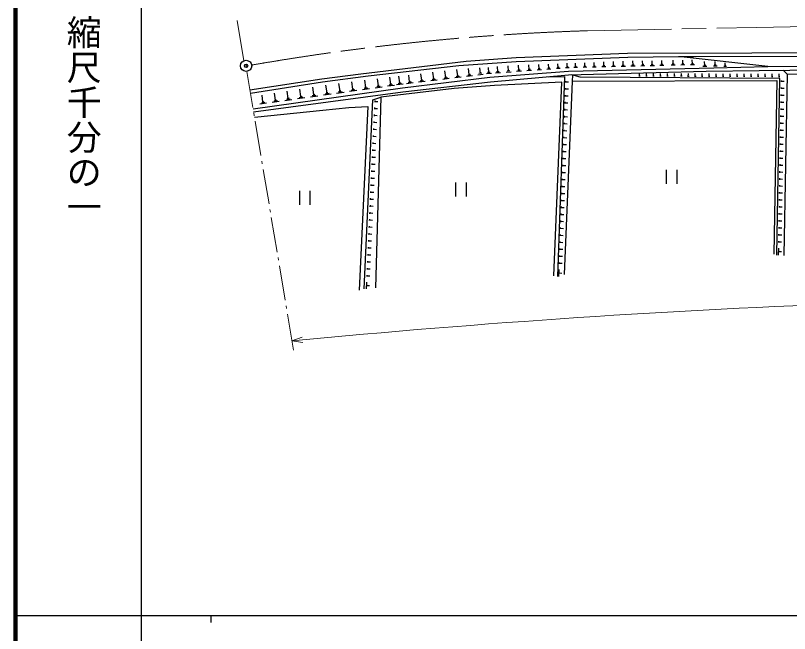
# Model space of a CAD drawing. Units: millimetres, scale not verified. Extents: x 40000 to 680000, y 20000 to 380000.
# Drawn here: x 40000 to 150855, y 202409 to 290915 of the extents above; entities that cross this region are included whole.
import ezdxf
from ezdxf.enums import TextEntityAlignment as Align

# ---------------------------------------------------------------- set-up
doc = ezdxf.new("R2010")
doc.units = ezdxf.units.MM
doc.header["$LTSCALE"] = 1000
doc.header["$PDMODE"] = 32
doc.header["$PDSIZE"] = 500
doc.linetypes.add('CHAIN', pattern=[18.5, 12, -1.5, 3.5, -1.5])
for name, color, linetype, lineweight in [('M-BGD', 7, 'Continuous', 25), ('M-BMK', 2, 'CHAIN', 13), ('M-BMK-HTXT', 7, 'Continuous', 13), ('M-BMK-SRVR', 3, 'Continuous', 25), ('M-STR-HTXT', 7, 'Continuous', 13), ('M-TTL', 2, 'Continuous', 140), ('M-TTL-BAND', 7, 'Continuous', 25)]:
    doc.layers.add(name, color=color, linetype=linetype, lineweight=lineweight)
doc.layers.add('M-OTRS', color=6, linetype='Continuous')
doc.styles.add('@ＭＳ ゴシック', font='')
doc.styles.get('@ＭＳ ゴシック').set_extended_font_data('@MS Gothic')

msp = doc.modelspace()

# ---------------------------------------------------------------- linework, layer by layer
at = {"layer": 'M-BGD'}
for p, q in [((137136, 285013), (134944, 284985)), ((147751, 283616), (135358, 284990)), ((113576, 283174), (113525, 283842)), ((115000, 283272), (114952, 283897)), ((116383, 283366), (116338, 283951)), ((117726, 283458), (117685, 284003)), ((119023, 283550), (119010, 284066)), ((120216, 283584), (120204, 284101)), ((121548, 283620), (121536, 284152)), ((122897, 283656), (122884, 284205)), ((124262, 283693), (124248, 284258)), ((125643, 283730), (125629, 284311)), ((127042, 283767), (127027, 284366)), ((128592, 283804), (128292, 283797)), ((128442, 283801), (128427, 284401)), ((129977, 283834), (129683, 283827)), ((129830, 283831), (129816, 284419)), ((131350, 283864), (131062, 283857)), ((131206, 283860), (131192, 284436)), ((132711, 283893), (132428, 283887)), ((132569, 283890), (132556, 284454)), ((134496, 283795), (133908, 283781)), ((134346, 283938), (134052, 283931)), ((134199, 283935), (134185, 284523)), ((135866, 283827), (135290, 283813)), ((135719, 283968), (135431, 283961)), ((135575, 283964), (135561, 284540)), ((137224, 283859), (136660, 283846)), ((137080, 283997), (136797, 283990)), ((136938, 283994), (136925, 284558)), ((138710, 283749), (138697, 284313)), ((140367, 283789), (140085, 283782)), ((140226, 283785), (140212, 284349)), ((141636, 283731), (141626, 284152)), ((99904, 281848), (99792, 282779)), ((101622, 282054), (101510, 282976)), ((103332, 282258), (103221, 283173)), ((104987, 282443), (104884, 283303)), ((106578, 282618), (106482, 283412)), ((107987, 282768), (107620, 282740)), ((107803, 282754), (107748, 283489)), ((109459, 282695), (108724, 282639)), ((109261, 282864), (108894, 282837)), ((109078, 282850), (109022, 283586)), ((110978, 282810), (110252, 282755)), ((110783, 282977), (110420, 282950)), ((110602, 282964), (110547, 283690)), ((112479, 282923), (111768, 282870)), ((112288, 283088), (111932, 283061)), ((112110, 283074), (112056, 283784)), ((113922, 283033), (113255, 282982)), ((113743, 283187), (113409, 283162)), ((115324, 283139), (114699, 283092)), ((115156, 283284), (114843, 283260)), ((116686, 283242), (116101, 283198)), ((116529, 283377), (116237, 283355)), ((118009, 283343), (117464, 283301)), ((117862, 283468), (117590, 283448)), ((119284, 283427), (118767, 283414)), ((119152, 283553), (118893, 283547)), ((120478, 283461), (119961, 283449)), ((120345, 283587), (120087, 283581)), ((121818, 283493), (121285, 283480)), ((121682, 283623), (121415, 283617)), ((123175, 283525), (122626, 283512)), ((123034, 283659), (122760, 283653)), ((124548, 283558), (123983, 283545)), ((124403, 283696), (124121, 283689)), ((125938, 283591), (125356, 283577)), ((125789, 283733), (125498, 283726)), ((127345, 283625), (126746, 283610)), ((127191, 283771), (126892, 283764)), ((128745, 283658), (128145, 283644)), ((130127, 283691), (129539, 283677)), ((131497, 283723), (130921, 283710)), ((132855, 283756), (132291, 283742)), ((138996, 283615), (138431, 283601)), ((138851, 283752), (138569, 283746)), ((140511, 283651), (139947, 283638)), ((141849, 283631), (141428, 283621)), ((141741, 283734), (141531, 283729)), ((90163, 280602), (90017, 281645)), ((91971, 280848), (91828, 281862)), ((93743, 281088), (93606, 282067)), ((95030, 281261), (94917, 282206)), ((96448, 281436), (96334, 282381)), ((98297, 281657), (98062, 281628)), ((98180, 281642), (98067, 282580)), ((100397, 281672), (99467, 281560)), ((100151, 281760), (99686, 281704)), ((100021, 281862), (99788, 281834)), ((102111, 281878), (101188, 281767)), ((101866, 281966), (101405, 281910)), ((101737, 282067), (101506, 282040)), ((103817, 282084), (102901, 281974)), ((103574, 282171), (103117, 282116)), ((103446, 282272), (103217, 282244)), ((105443, 282280), (104583, 282176)), ((105215, 282362), (104785, 282310)), ((105095, 282456), (104880, 282430)), ((106999, 282467), (106205, 282372)), ((106776, 282642), (106379, 282594)), ((108185, 282598), (107450, 282542)), ((116291, 282148), (118643, 282172)), ((118643, 282172), (117618, 253556)), ((129463, 282207), (129263, 282206)), ((129363, 282206), (129362, 282606)), ((130463, 282210), (130263, 282209)), ((130363, 282209), (130362, 282609)), ((131463, 282213), (131263, 282212)), ((131363, 282213), (131362, 282613)), ((132463, 282214), (132263, 282214)), ((132363, 282214), (132365, 282614)), ((133463, 282210), (133263, 282210)), ((133363, 282210), (133365, 282610)), ((134463, 282206), (134263, 282206)), ((134363, 282206), (134365, 282606)), ((135463, 282202), (135263, 282202)), ((135363, 282202), (135365, 282602)), ((136463, 282198), (136263, 282198)), ((136363, 282198), (136365, 282598)), ((137463, 282194), (137263, 282194)), ((137363, 282194), (137365, 282594)), ((138463, 282190), (138263, 282191)), ((138363, 282190), (138365, 282590)), ((139463, 282186), (139263, 282187)), ((139363, 282186), (139365, 282586)), ((140463, 282182), (140263, 282183)), ((140363, 282182), (140365, 282582)), ((141463, 282178), (141263, 282179)), ((141363, 282178), (141365, 282578)), ((142463, 282174), (142263, 282175)), ((142363, 282174), (142365, 282574)), ((143463, 282170), (143263, 282171)), ((143363, 282170), (143365, 282570)), ((144463, 282166), (144263, 282167)), ((144363, 282166), (144365, 282566)), ((145463, 282162), (145263, 282163)), ((145363, 282162), (145365, 282562)), ((146463, 282158), (146263, 282159)), ((146363, 282158), (146365, 282558)), ((147463, 282154), (147263, 282155)), ((147363, 282154), (147365, 282554)), ((148463, 282150), (148263, 282151)), ((148363, 282150), (148365, 282550)), ((149463, 282146), (149263, 282147)), ((149363, 282146), (149365, 282546)), ((149705, 281400), (149709, 281600)), ((150538, 282490), (150044, 256545)), ((82743, 279569), (82594, 280637)), ((84618, 279835), (84466, 280918)), ((86480, 280093), (86330, 281162)), ((88328, 280349), (88180, 281404)), ((90442, 280509), (89921, 280436)), ((90294, 280621), (90033, 280584)), ((92513, 280666), (91499, 280524)), ((92242, 280757), (91735, 280686)), ((92097, 280866), (91844, 280831)), ((94267, 280912), (93288, 280775)), ((94005, 281000), (93515, 280931)), ((93865, 281105), (93621, 281071)), ((95531, 281081), (94586, 280967)), ((95281, 281171), (94808, 281114)), ((95149, 281275), (94912, 281246)), ((96948, 281256), (96003, 281142)), ((96698, 281346), (96226, 281289)), ((96566, 281450), (96329, 281421)), ((98677, 281465), (97739, 281352)), ((98428, 281554), (97959, 281497)), ((118786, 280326), (118794, 280526)), ((118822, 281326), (118829, 281526)), ((118826, 281426), (119225, 281411)), ((149689, 280400), (149692, 280600)), ((149690, 280500), (150090, 280493)), ((149707, 281500), (150107, 281493)), ((75445, 278522), (75308, 279499)), ((77235, 278779), (77095, 279778)), ((79048, 279039), (78905, 280061)), ((80884, 279302), (80737, 280347)), ((83315, 279377), (82247, 279227)), ((83029, 279473), (82495, 279398)), ((82877, 279588), (82610, 279550)), ((85197, 279641), (84115, 279489)), ((84908, 279738), (84366, 279662)), ((84753, 279854), (84483, 279816)), ((87052, 279901), (85983, 279751)), ((86766, 279997), (86231, 279922)), ((86614, 280112), (86346, 280074)), ((88893, 280159), (87838, 280011)), ((88611, 280254), (88083, 280180)), ((88460, 280367), (88196, 280330)), ((90721, 280415), (89679, 280269)), ((118751, 279327), (118758, 279527)), ((118754, 279427), (119154, 279413)), ((118790, 280426), (119190, 280412)), ((149672, 279400), (149675, 279600)), ((149673, 279500), (150073, 279493)), ((75967, 278347), (74991, 278210)), ((75706, 278435), (75218, 278366)), ((75567, 278540), (75322, 278505)), ((77769, 278599), (76770, 278459)), ((77502, 278689), (77003, 278619)), ((77360, 278797), (77110, 278762)), ((79594, 278855), (78573, 278712)), ((79321, 278947), (78810, 278876)), ((79175, 279057), (78920, 279021)), ((81443, 279114), (80398, 278968)), ((81163, 279208), (80641, 279135)), ((81014, 279321), (80753, 279284)), ((89954, 251748), (91198, 278820)), ((91198, 278820), (92324, 279200)), ((91500, 278517), (91509, 278717)), ((91505, 278617), (91904, 278599)), ((92324, 279200), (91555, 251898)), ((118715, 278328), (118722, 278527)), ((118718, 278428), (119118, 278413)), ((149655, 278400), (149658, 278600)), ((149656, 278500), (150056, 278493)), ((91454, 277518), (91463, 277718)), ((91459, 277618), (91858, 277600)), ((118679, 277328), (118686, 277528)), ((118683, 277428), (119082, 277414)), ((149638, 277400), (149641, 277600)), ((149640, 277500), (150039, 277494)), ((91408, 276520), (91417, 276719)), ((91413, 276619), (91812, 276601)), ((118643, 276329), (118650, 276529)), ((118647, 276429), (119046, 276414)), ((149621, 276400), (149624, 276600)), ((149623, 276500), (150023, 276494)), ((91362, 275521), (91371, 275720)), ((91367, 275620), (91766, 275602)), ((118607, 275330), (118615, 275529)), ((118611, 275429), (119011, 275415)), ((149604, 275401), (149607, 275601)), ((149606, 275501), (150006, 275494)), ((91316, 274522), (91326, 274721)), ((91321, 274622), (91721, 274603)), ((118572, 274330), (118579, 274530)), ((118575, 274430), (118975, 274416)), ((149587, 274401), (149590, 274601)), ((149589, 274501), (149989, 274494)), ((91225, 272524), (91234, 272724)), ((91270, 273523), (91280, 273722)), ((91275, 273623), (91675, 273604)), ((118536, 273331), (118543, 273531)), ((118539, 273431), (118939, 273416)), ((149570, 273401), (149574, 273601)), ((149572, 273501), (149972, 273494)), ((91179, 271525), (91188, 271725)), ((91183, 271625), (91583, 271606)), ((91229, 272624), (91629, 272605)), ((118500, 272331), (118507, 272531)), ((118504, 272431), (118903, 272417)), ((149536, 271401), (149540, 271601)), ((149553, 272401), (149557, 272601)), ((149555, 272501), (149955, 272494)), ((91133, 270526), (91142, 270726)), ((91137, 270626), (91537, 270607)), ((118428, 270333), (118435, 270533)), ((118464, 271332), (118471, 271532)), ((118468, 271432), (118867, 271418)), ((149519, 270401), (149523, 270601)), ((149521, 270501), (149921, 270495)), ((149538, 271501), (149938, 271494)), ((91087, 269527), (91096, 269727)), ((91091, 269627), (91491, 269608)), ((118393, 269333), (118400, 269533)), ((118396, 269433), (118796, 269419)), ((118432, 270433), (118832, 270418)), ((149503, 269401), (149506, 269601)), ((149504, 269501), (149904, 269495)), ((91041, 268528), (91050, 268728)), ((91045, 268628), (91445, 268609)), ((118357, 268334), (118364, 268534)), ((118360, 268434), (118760, 268420)), ((133193, 268829), (133193, 266829)), ((134693, 268829), (134693, 266829)), ((149486, 268402), (149489, 268602)), ((149487, 268502), (149887, 268495)), ((90995, 267529), (91004, 267729)), ((91000, 267629), (91399, 267611)), ((118321, 267335), (118328, 267535)), ((118324, 267435), (118724, 267420)), ((149469, 267402), (149472, 267602)), ((149470, 267502), (149870, 267495)), ((90949, 266530), (90958, 266730)), ((90954, 266630), (91353, 266612)), ((103040, 267005), (103040, 265005)), ((104540, 267005), (104540, 265005)), ((118285, 266335), (118292, 266535)), ((118289, 266435), (118688, 266421)), ((149452, 266402), (149455, 266602)), ((149454, 266502), (149853, 266495)), ((80668, 265789), (80668, 263789)), ((82168, 265789), (82168, 263789)), ((90903, 265531), (90912, 265731)), ((90908, 265631), (91307, 265613)), ((118249, 265336), (118256, 265536)), ((118253, 265436), (118653, 265422)), ((149435, 265402), (149438, 265602)), ((149437, 265502), (149837, 265495)), ((90857, 264532), (90866, 264732)), ((90862, 264632), (91261, 264614)), ((118213, 264337), (118221, 264536)), ((118217, 264437), (118617, 264422)), ((149418, 264402), (149421, 264602)), ((149420, 264502), (149820, 264495)), ((90765, 262534), (90775, 262734)), ((90811, 263533), (90821, 263733)), ((90816, 263633), (91215, 263615)), ((118178, 263337), (118185, 263537)), ((118181, 263437), (118581, 263423)), ((149401, 263402), (149404, 263602)), ((149403, 263502), (149803, 263496)), ((90720, 261535), (90729, 261735)), ((90724, 261635), (91124, 261617)), ((90770, 262634), (91170, 262616)), ((118142, 262338), (118149, 262538)), ((118145, 262438), (118545, 262423)), ((149384, 262402), (149388, 262602)), ((149386, 262502), (149786, 262496)), ((90674, 260536), (90683, 260736)), ((90678, 260636), (91078, 260618)), ((118070, 260339), (118077, 260539)), ((118106, 261338), (118113, 261538)), ((118110, 261438), (118509, 261424)), ((149350, 260403), (149354, 260603)), ((149367, 261403), (149371, 261603)), ((149369, 261503), (149769, 261496)), ((90628, 259537), (90637, 259737)), ((90632, 259637), (91032, 259619)), ((118034, 259340), (118042, 259540)), ((118038, 259440), (118438, 259425)), ((118074, 260439), (118474, 260425)), ((149333, 259403), (149337, 259603)), ((149335, 259503), (149735, 259496)), ((149352, 260503), (149752, 260496)), ((90582, 258539), (90591, 258738)), ((90586, 258638), (90986, 258620)), ((117999, 258340), (118006, 258540)), ((118002, 258440), (118402, 258426)), ((149317, 258403), (149320, 258603)), ((149318, 258503), (149718, 258496)), ((90536, 257540), (90545, 257739)), ((90540, 257639), (90940, 257621)), ((117963, 257341), (117970, 257541)), ((117966, 257441), (118366, 257427)), ((149286, 256603), (149303, 257603)), ((90490, 256541), (90499, 256740)), ((90495, 256641), (90894, 256622)), ((117927, 256342), (117934, 256542)), ((117931, 256442), (118330, 256427)), ((149295, 257103), (149695, 257096)), ((90444, 255542), (90453, 255741)), ((90449, 255642), (90848, 255623)), ((117891, 255342), (117898, 255542)), ((117895, 255442), (118295, 255428)), ((90398, 254543), (90407, 254743)), ((90403, 254643), (90802, 254624)), ((117827, 253543), (117863, 254543)), ((117845, 254043), (118244, 254029)), ((90352, 253544), (90361, 253744)), ((90357, 253644), (90756, 253625)), ((90270, 251746), (90315, 252745)), ((90293, 252245), (90692, 252227))]:
    msp.add_line(p, q, dxfattribs=at)
for points in [[(233866, 258310), (242470, 272432), (247713, 278648), (242665, 286116), (163288, 285590), (127669, 285463), (111692, 284843), (104554, 284321), (89471, 282512), (83859, 281791), (73584, 280203)], [(134944, 284985), (127681, 284891), (111724, 284272), (103502, 283709), (90527, 282216), (83948, 281355), (73661, 279747)], [(233377, 258607), (242004, 272767), (246996, 278686), (242363, 285542), (163291, 285018), (137136, 285013)], [(74026, 277570), (95415, 280568), (107956, 282079), (119188, 282930), (140008, 283425), (147751, 283616), (201647, 284064), (243243, 284240)], [(74102, 277117), (95480, 279967), (108022, 281409), (119220, 282409), (138929, 282934), (146531, 283048), (190292, 283529), (201662, 283547), (243550, 283785)], [(187088, 259532), (188408, 281760), (187909, 281916), (161372, 282386), (150538, 282490), (149956, 283086)], [(118619, 253836), (119774, 281525), (119812, 282382)], [(149030, 256608), (149458, 281891), (120855, 282097), (119668, 282421)], [(119774, 281525), (149056, 281582), (148587, 256715)], [(117081, 253643), (118230, 281345), (108594, 280897), (102844, 280475), (92324, 279200)], [(74232, 276341), (84039, 277350), (87753, 277734), (90465, 277884), (89212, 251588)]]:
    msp.add_lwpolyline(points, dxfattribs=at)
at = {"layer": 'M-BMK'}
msp.add_lwpolyline([(121944, 288732), (146141, 289212), (172084, 289691)], dxfattribs=at)
msp.add_arc((132650, -53497), 342397, 91.79177, 99.89366, dxfattribs=at)
at = {"layer": 'M-BMK-HTXT'}
for p, q in [((72722, 284444), (71732, 290199)), ((73130, 282911), (73996, 277747)), ((74128, 276958), (74194, 276564)), ((74327, 275775), (75154, 270843)), ((75286, 270054), (75352, 269660)), ((75485, 268871), (76312, 263940)), ((76444, 263151), (76510, 262756)), ((76642, 261967), (77469, 257036)), ((77602, 256247), (77668, 255853)), ((77800, 255064), (78627, 250133)), ((78759, 249344), (78826, 248949)), ((78958, 248160), (79824, 242996))]:
    msp.add_line(p, q, dxfattribs=at)
at = {"layer": 'M-BMK-SRVR'}
msp.add_circle((73026, 283704), 800, dxfattribs=at)
at = {"layer": 'M-OTRS'}
msp.add_point((73026, 283704), dxfattribs=at)
at = {"layer": 'M-STR-HTXT'}
for q in [(81060, 244834), (81132, 244088)]:
    msp.add_line((79602, 244317), q, dxfattribs=at)
msp.add_arc((210957, -1117829), 1368464, 88.62746, 95.50814, dxfattribs=at)
at = {"layer": 'M-TTL'}
msp.add_line((40000, 380000), (40000, 20000), dxfattribs=at)
at = {"layer": 'M-TTL-BAND'}
for p, q in [((58000, 370000), (58000, 20000)), ((40000, 205000), (579000, 205000)), ((68000, 205000), (68000, 204000))]:
    msp.add_line(p, q, dxfattribs=at)

# ---------------------------------------------------------------- texts
at = {"layer": 'M-TTL-BAND', "style": '@ＭＳ ゴシック'}
msp.add_text('縮尺千分の一', height=3666, rotation=270, dxfattribs=at).set_placement((49777, 261030), align=Align.MIDDLE_RIGHT)

doc.saveas('drawing.dxf')
